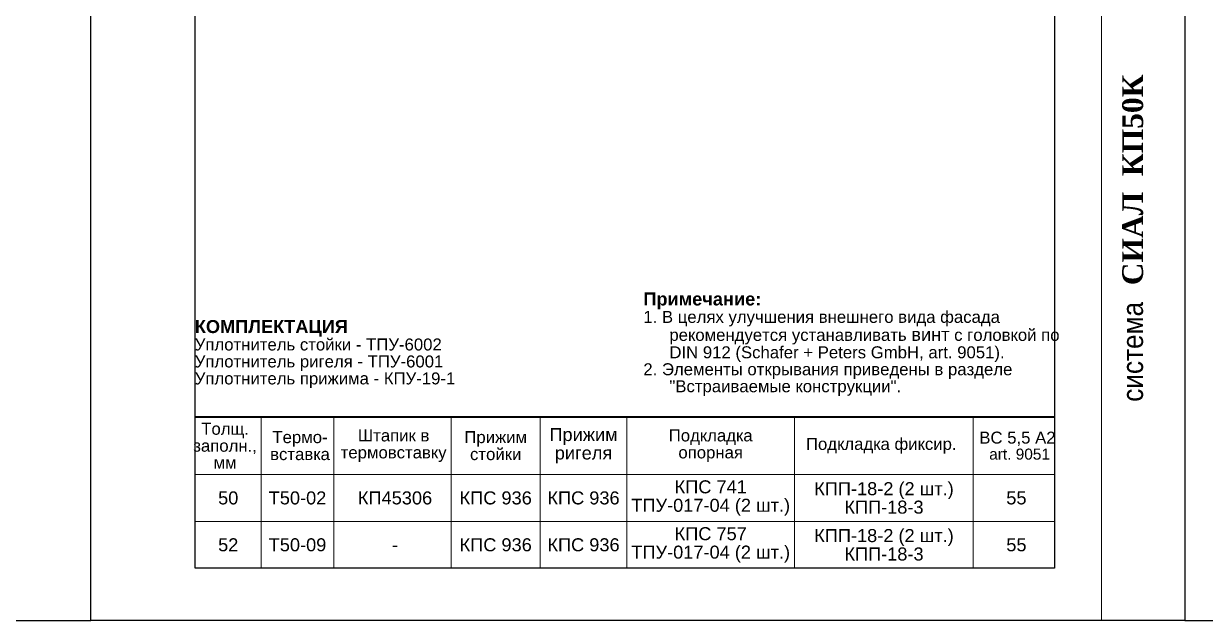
# Model space of a CAD drawing. Extents: x -37 to 8820, y -336 to 478.
# Drawn here: x 7967.1 to 8194, y 0 to 114.6 of the extents above; entities that cross this region are included whole.
import ezdxf
from ezdxf.enums import TextEntityAlignment as Align

# ---------------------------------------------------------------- set-up
doc = ezdxf.new("R2010")
doc.units = 0
doc.header["$LTSCALE"] = 5
for name, color, linetype, lineweight in [('Dimentions', 5, 'CONTINUOUS', 15), ('Герлен', 7, 'CONTINUOUS', 60), ('Рамки', 1, 'CONTINUOUS', 15), ('Текстовый', 7, 'CONTINUOUS', 9)]:
    doc.layers.add(name, color=color, linetype=linetype, lineweight=lineweight)
doc.layers.add('Скрытые', color=14, linetype='CONTINUOUS', plot=False)
doc.styles.add('Каталожный', font='arial.ttf', dxfattribs={"height": 2.5})
doc.styles.add('Фирм', font='arial.ttf', dxfattribs={"height": 3.5})
doc.styles.add('Фирм5', font='timesbd.ttf', dxfattribs={"height": 4})

msp = doc.modelspace()

# ---------------------------------------------------------------- linework, layer by layer
at = {"layer": 'Dimentions', "linetype": 'Continuous'}
msp.add_line((8174, 297), (8174, 0), dxfattribs=at)
at = {"layer": 'Герлен', "lineweight": 40}
msp.add_line((8000, 39.0868), (8165, 39.0868), dxfattribs=at)
at = {"layer": 'Рамки'}
for p, q in [((8012.7124, 39.0868), (8012.7124, 10)), ((8026.604, 39.0868), (8026.604, 10)), ((8049.1643, 39.0868), (8049.1643, 10)), ((8066.2614, 39.0868), (8066.2614, 10)), ((8082.8864, 39.0868), (8082.8864, 10)), ((8115.104, 39.0868), (8115.104, 10)), ((8149.375, 39.0868), (8149.375, 10)), ((8000, 28), (8165, 28)), ((8000, 19), (8165, 19)), ((8000, 10), (8165, 10))]:
    msp.add_line(p, q, dxfattribs=at)
at = {"layer": 'Скрытые', "linetype": 'Continuous'}
for points in [[(7980, 297), (7770, 297), (7770, 0), (7980, 0)], [(7980, 297), (8190, 297), (8190, 0), (7980, 0)], [(8400, 297), (8190, 297), (8190, 0), (8400, 0)], [(8000, 10), (8000, 287), (8165, 287), (8165, 10)]]:
    msp.add_lwpolyline(points, close=True, dxfattribs=at)

# ---------------------------------------------------------------- texts
at = {"layer": 'Текстовый', "style": 'Фирм5'}
msp.add_text('СИАЛ  КП50К', height=4, rotation=90, dxfattribs=at).set_placement((8182, 64.3724))
at = {"layer": 'Текстовый', "style": 'Фирм', "width": 0.9}
msp.add_text(' система ', height=4, rotation=90, dxfattribs=at).set_placement((8182, 51.5762), align=Align.CENTER)
at = {"layer": 'Текстовый', "linetype": 'Continuous', "line_spacing_factor": 0.85, "style": 'Каталожный'}
for s, insert, char_height, width, attachment_point in [('\\pxi-2,l2,r-2.0333,se1.0833,ql,t4;{\\fArial|b1|i0|c204|p34;Примечание:\\P\\pi0,l0,r0,s*,q*,tz;\\fArial|b0|i0|c204|p34;\\H0.92x;1. В целях улучшения внешнего вида фасада рекомендуется устанавливать }винт{\\H0.92x; с головкой по DIN 912 (Schafer + Peters GmbH, art. 9051).\\P2. Элементы открывания приведены в разделе "Встраиваемые конструкции".}', (8086.0588, 62.9759), 2.5, 78.833722, 1), ('\\P\\pxql;{\\fArial|b1|i0|c204|p34;КОМПЛЕКТАЦИЯ\\P\\pi-2,l2,r-2.0333,se1.0833,t4;\\fArial|b0|i0|c204|p34;\\H0.92x;Уплотнитель стойки - ТПУ-6002\\PУплотнитель ригеля - ТПУ-6001\\PУплотнитель прижима - КПУ-19-1}', (7999.934, 61.2198), 2.5, 66.020014, 1), ('Толщ.\\Pзаполн.,\\Pмм', (8005.7528, 33.5434), 2.3, 27.25, 5), ('Термо-\\Pвставка', (8020.1384, 33.5434), 2.3, 12.276865, 5), ('Штапик в термовставку', (8038.1156, 33.5434), 2.3, 27.25, 5), ('Прижим \\Pстойки', (8057.7128, 33.5434), 2.3, 19.097083, 5), ('Прижим ригеля', (8074.5739, 33.5434), 2.5, 20.625, 5), ('Подкладка опорная', (8098.9906, 33.5434), 2.3, 27.25, 5), ('Подкладка фиксир.', (8131.7395, 33.5434), 2.3, 35.271027, 5), ('ВС 5,5 А2\\P{\\H0.92x; art. 9051}', (8157.8866, 33.5434), 2.3, 27.25, 5), ('КПС 741\\PТПУ-017-04 (2 шт.)', (8098.9952, 23.5), 2.5, 32.217592, 5), ('КПП-18-2 (2 шт.)\\PКПП-18-3', (8132.2626, 23.5), 2.5, 34.224897, 5), ('50', (8006.3562, 23.5), 2.5, 12.712441, 5), ('Т50-02', (8019.6582, 23.5), 2.5, 13.891532, 5), ('КП45306', (8038.3841, 23.5), 2.5, 19.560325, 5), ('КПС 936', (8057.7128, 23.5), 2.5, 19.097083, 5), ('КПС 936', (8074.5739, 23.5), 2.5, 20.625, 5), ('55', (8157.6875, 23.5), 2.5, 20.625, 5), ('КПС 757\\PТПУ-017-04 (2 шт.)', (8098.9952, 14.5), 2.5, 32.217592, 5), ('КПП-18-2 (2 шт.)\\PКПП-18-3', (8132.2626, 14.5), 2.5, 34.224897, 5), ('52', (8006.3562, 14.5), 2.5, 12.712441, 5), ('Т50-09', (8019.6582, 14.5), 2.5, 13.891532, 5), ('-', (8038.3841, 14.5), 2.5, 19.560325, 5), ('КПС 936', (8057.7128, 14.5), 2.5, 19.097083, 5), ('КПС 936', (8074.5739, 14.5), 2.5, 20.625, 5), ('55', (8157.6875, 14.5), 2.5, 20.625, 5)]:
    msp.add_mtext(s, dxfattribs=dict(at, insert=insert, char_height=char_height, width=width, attachment_point=attachment_point))

doc.saveas('drawing.dxf')
